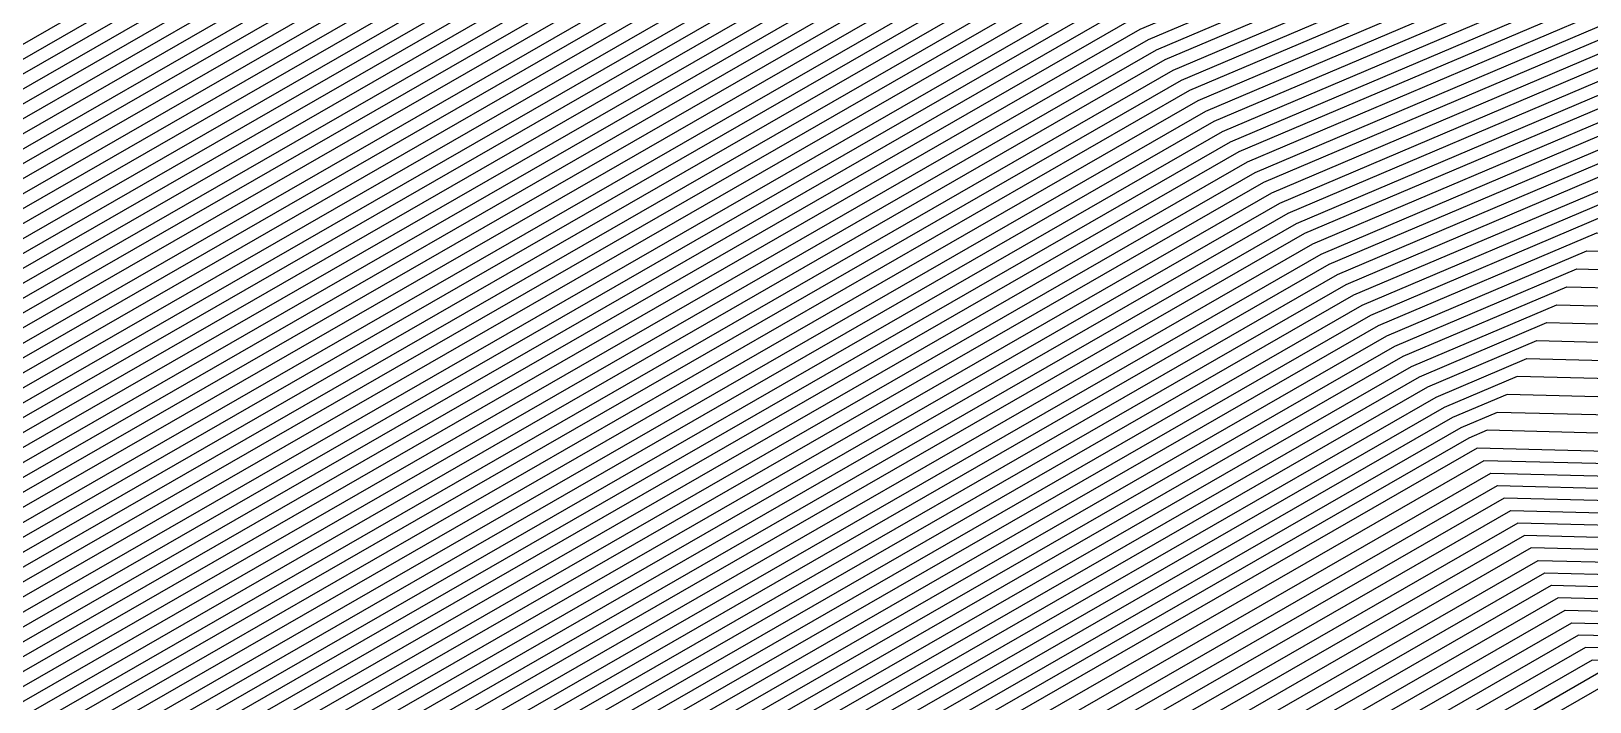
# Model space of a CAD drawing. Extents: x 7084 to 11035, y 13750 to 16729.
# Drawn here: x 9027.4 to 9099.3, y 14802.2 to 14833.1 of the extents above; entities that cross this region are included whole.
import ezdxf

# ---------------------------------------------------------------- set-up
doc = ezdxf.new("R2010")
doc.units = 0
doc.layers.add('Default', color=7, linetype='Continuous')

msp = doc.modelspace()

# ---------------------------------------------------------------- linework, layer by layer
at = {"layer": 'Default'}
for points in [[(8760.535, 14895.53), (8799.376, 14839.801), (8810.945, 14825.188), (8892.006, 14771.148), (8969.689, 14776.214), (8994.653, 14793.263), (9074.025, 14838.859), (9118.472, 14857.734), (9184.334, 14856.046), (9200.165, 14842.041), (9264.338, 14815.021), (9304.868, 14813.332), (9318.264, 14828.554), (9402.702, 14850.508), (9466.875, 14902.86), (9500.65, 14945.079), (9537.803, 15021.073), (9523.799, 15083.179), (9576.151, 15198.015), (9552.508, 15319.606)], [(9550.406, 15318.916), (9573.887, 15198.152), (9521.892, 15084.098), (9536.16, 15020.821), (9499.26, 14945.343), (9465.715, 14903.411), (9401.978, 14851.416), (9318.114, 14829.611), (9304.466, 14814.102), (9264.212, 14815.779), (9200.475, 14842.616), (9184.346, 14856.884), (9118.932, 14858.561), (9073.646, 14839.33), (8994.814, 14794.044), (8969.379, 14776.674), (8892.224, 14771.642), (8811.715, 14825.315), (8799.928, 14840.203), (8761.351, 14895.553)], [(8969.069, 14777.133), (8994.974, 14794.825), (9073.266, 14839.801), (9119.392, 14859.389), (9184.357, 14857.723), (9200.785, 14843.19), (9264.085, 14816.538), (9304.064, 14814.872), (9317.965, 14830.668), (9401.254, 14852.323), (9464.554, 14903.963), (9497.87, 14945.607), (9534.517, 15020.568), (9519.985, 15085.017), (9571.624, 15198.29), (9548.303, 15318.227)], [(9546.201, 15317.538), (9569.361, 15198.428), (9518.078, 15085.936), (9532.875, 15020.315), (9496.48, 14945.872), (9463.394, 14904.514), (9400.531, 14853.231), (9317.816, 14831.725), (9303.662, 14815.642), (9263.959, 14817.296), (9201.096, 14843.765), (9184.369, 14858.561), (9119.851, 14860.216), (9072.887, 14840.272), (8995.135, 14795.606), (8968.758, 14777.593), (8892.661, 14772.63), (8813.254, 14825.567), (8801.031, 14841.007), (8762.982, 14895.599), (8743.13, 14955.154), (8750.207, 14973.168)], [(8763.798, 14895.622), (8801.582, 14841.41), (8814.024, 14825.694), (8892.879, 14773.124), (8968.448, 14778.052), (8995.296, 14796.387), (9072.508, 14840.743), (9120.311, 14861.043), (9184.38, 14859.4), (9201.406, 14844.339), (9263.833, 14818.054), (9303.26, 14816.411), (9317.666, 14832.782), (9399.807, 14854.138), (9462.234, 14905.066), (9495.09, 14946.136), (9531.232, 15020.062), (9516.171, 15086.855), (9567.098, 15198.566), (9544.099, 15316.848)], [(8767.06, 14895.714), (8803.788, 14843.018), (8817.103, 14826.199), (8893.752, 14775.1), (8967.207, 14779.89), (8995.939, 14799.512), (9070.992, 14842.627), (9122.149, 14864.351), (9184.426, 14862.755), (9202.646, 14846.637), (9263.327, 14821.087), (9301.652, 14819.49), (9317.069, 14837.01), (9396.912, 14857.769), (9457.592, 14907.271), (9489.53, 14947.193), (9524.66, 15019.051), (9508.543, 15090.531), (9558.045, 15199.117), (9535.689, 15314.091)], [(8767.876, 14895.737), (8804.339, 14843.42), (8817.872, 14826.326), (8893.97, 14775.594), (8966.897, 14780.35), (8996.1, 14800.293), (9070.613, 14843.098), (9122.608, 14865.179), (9184.438, 14863.593), (9202.957, 14847.211), (9263.201, 14821.845), (9301.25, 14820.26), (9316.92, 14838.066), (9396.188, 14858.676), (9456.432, 14907.823), (9488.14, 14947.457), (9523.018, 15018.799), (9506.636, 15091.45), (9555.782, 15199.255), (9533.587, 15313.402)], [(9529.382, 15312.023), (9551.256, 15199.531), (9502.821, 15093.288), (9519.732, 15018.293), (9485.359, 14947.985), (9454.112, 14908.926), (9394.741, 14860.491), (9316.621, 14840.18), (9300.445, 14821.799), (9262.948, 14823.362), (9203.577, 14848.36), (9184.461, 14865.271), (9123.527, 14866.833), (9069.854, 14844.04), (8996.422, 14801.856), (8966.277, 14781.269), (8894.407, 14776.582), (8819.412, 14826.578), (8805.442, 14844.224), (8769.507, 14895.783)], [(8770.323, 14895.806), (8805.994, 14844.626), (8820.182, 14826.705), (8894.625, 14777.076), (8965.967, 14781.728), (8996.583, 14802.637), (9069.475, 14844.511), (9123.987, 14867.66), (9184.472, 14866.109), (9203.887, 14848.934), (9262.822, 14824.12), (9300.043, 14822.569), (9316.471, 14841.237), (9394.017, 14861.399), (9452.951, 14909.477), (9483.969, 14948.25), (9518.089, 15018.04), (9500.914, 15094.207), (9548.992, 15199.669), (9527.28, 15311.334)], [(8771.138, 14895.829), (8806.545, 14845.028), (8820.951, 14826.831), (8894.843, 14777.57), (8965.657, 14782.188), (8996.744, 14803.418), (9069.096, 14844.982), (9124.446, 14868.487), (9184.484, 14866.948), (9204.197, 14849.509), (9262.695, 14824.878), (9299.641, 14823.339), (9316.322, 14842.294), (9393.293, 14862.307), (9451.791, 14910.028), (9482.579, 14948.514), (9516.446, 15017.788), (9499.007, 15095.126), (9546.729, 15199.807), (9525.177, 15310.645)], [(8771.954, 14895.852), (8807.097, 14845.43), (8821.721, 14826.957), (8895.062, 14778.064), (8965.346, 14782.647), (8996.904, 14804.199), (9068.717, 14845.453), (9124.906, 14869.314), (9184.495, 14867.786), (9204.508, 14850.083), (9262.569, 14825.636), (9299.239, 14824.108), (9316.173, 14843.351), (9392.569, 14863.214), (9450.631, 14910.58), (9481.189, 14948.778), (9514.804, 15017.535), (9497.1, 15096.045), (9544.466, 15199.945), (9523.075, 15309.955)], [(8776.032, 14895.967), (8809.854, 14847.441), (8825.57, 14827.589), (8896.153, 14780.534), (8963.795, 14784.945), (8997.709, 14808.105), (9066.822, 14847.808), (9127.203, 14873.45), (9184.553, 14871.98), (9206.058, 14852.955), (9261.937, 14829.427), (9297.229, 14827.957), (9315.426, 14848.636), (9388.95, 14867.752), (9444.829, 14913.337), (9474.239, 14950.099), (9506.59, 15016.271), (9487.565, 15100.641), (9533.15, 15200.634), (9512.563, 15306.509)], [(8776.848, 14895.99), (8810.405, 14847.843), (8826.339, 14827.716), (8896.371, 14781.028), (8963.485, 14785.405), (8997.869, 14808.886), (9066.442, 14848.279), (9127.663, 14874.277), (9184.564, 14872.818), (9206.369, 14853.53), (9261.811, 14830.186), (9296.827, 14828.727), (9315.277, 14849.692), (9388.227, 14868.659), (9443.669, 14913.889), (9472.849, 14950.364), (9504.947, 15016.019), (9485.658, 15101.56), (9530.887, 15200.772), (9510.461, 15305.82)], [(8777.664, 14896.013), (8810.957, 14848.245), (8827.109, 14827.842), (8896.589, 14781.522), (8963.175, 14785.864), (8998.03, 14809.668), (9066.063, 14848.75), (9128.123, 14875.104), (9184.576, 14873.657), (9206.679, 14854.104), (9261.684, 14830.944), (9296.425, 14829.496), (9315.127, 14850.749), (9387.503, 14869.567), (9442.508, 14914.44), (9471.459, 14950.628), (9503.304, 15015.766), (9483.751, 15102.479), (9528.624, 15200.91), (9508.359, 15305.13)], [(8778.479, 14896.036), (8811.508, 14848.647), (8827.879, 14827.968), (8896.808, 14782.016), (8962.865, 14786.324), (8998.191, 14810.449), (9065.684, 14849.222), (9128.582, 14875.932), (9184.587, 14874.496), (9206.989, 14854.678), (9261.558, 14831.702), (9296.022, 14830.266), (9314.978, 14851.806), (9386.779, 14870.475), (9441.348, 14914.991), (9470.069, 14950.892), (9501.661, 15015.513), (9481.844, 15103.398), (9526.361, 15201.047), (9506.256, 15304.441)], [(9502.052, 15303.063), (9521.834, 15201.323), (9478.03, 15105.236), (9498.376, 15015.008), (9467.288, 14951.42), (9439.028, 14916.094), (9385.332, 14872.29), (9314.679, 14853.92), (9295.218, 14831.805), (9261.305, 14833.218), (9207.609, 14855.827), (9184.61, 14876.173), (9129.501, 14877.586), (9064.926, 14850.164), (8998.513, 14812.011), (8962.245, 14787.243), (8897.244, 14783.004), (8829.418, 14828.221)], [(9499.949, 15302.373), (9519.571, 15201.461), (9476.123, 15106.155), (9496.733, 15014.755), (9465.898, 14951.685), (9437.867, 14916.646), (9384.608, 14873.197), (9314.53, 14854.977), (9294.816, 14832.575), (9261.179, 14833.977), (9207.92, 14856.402), (9184.621, 14877.011), (9129.961, 14878.413), (9064.547, 14850.635), (8998.674, 14812.792), (8961.934, 14787.702), (8897.463, 14783.498), (8830.188, 14828.347), (8813.162, 14849.853), (8780.926, 14896.105)], [(8781.742, 14896.128), (8813.714, 14850.255), (8830.957, 14828.474), (8897.681, 14783.992), (8961.624, 14788.162), (8998.834, 14813.574), (9064.168, 14851.106), (9130.42, 14879.24), (9184.633, 14877.85), (9208.23, 14856.976), (9261.052, 14834.735), (9294.414, 14833.345), (9314.381, 14856.034), (9383.884, 14874.105), (9436.707, 14917.197), (9464.508, 14951.949), (9495.09, 15014.502), (9474.216, 15107.074), (9517.308, 15201.599), (9497.847, 15301.684)], [(8961.004, 14789.081), (8999.156, 14815.136), (9063.41, 14852.048), (9131.339, 14880.894), (9184.656, 14879.527), (9208.85, 14858.125), (9260.8, 14836.251), (9293.61, 14834.884), (9314.082, 14858.148), (9382.437, 14875.92), (9434.386, 14918.3), (9461.728, 14952.477), (9491.804, 15013.997), (9470.402, 15108.912), (9512.782, 15201.875), (9493.642, 15300.305)], [(8764.119, 15249.585), (8750.58, 15177.374), (8741.553, 15150.294), (8712.217, 15089.366), (8712.053, 15087.314), (8687.23, 15030.899), (8687.518, 15028.191), (8687.518, 14976.289), (8687.723, 14975.263), (8714.802, 14894.025), (8715.787, 14890.784), (8767.689, 14816.316), (8770.233, 14816.316), (8878.55, 14744.104), (8881.668, 14744.022), (8985.472, 14750.792), (8989.616, 14750.095), (9095.677, 14811.023), (9183.684, 14808.767), (9269.436, 14772.661), (9323.594, 14770.404)], [(8770.438, 15248.781), (8756.996, 15177.095), (8748.036, 15150.212), (8747.289, 15147.512), (8718.166, 15087.027), (8693.524, 15031.022), (8693.524, 14979.498), (8695.133, 14976.683), (8694.501, 14975.075), (8721.383, 14894.427), (8772.908, 14820.501), (8773.999, 14819.122), (8881.528, 14747.436), (8984.578, 14754.157), (8986.933, 14755.765), (9092.222, 14816.25), (9096.415, 14818.031), (9183.783, 14815.791), (9185.276, 14814.47), (9270.404, 14778.627), (9324.169, 14776.386), (9325.432, 14777.822)], [(8758.145, 15248.206), (8745, 15178.096), (8736.236, 15151.804), (8707.753, 15092.648), (8707.326, 15087.314), (8683.226, 15032.54), (8683.973, 15025.5), (8683.973, 14975.107), (8684.506, 14972.441), (8710.798, 14893.566), (8713.358, 14885.138), (8763.75, 14812.837), (8770.364, 14812.837), (8875.53, 14742.726), (8883.637, 14742.513), (8984.422, 14749.086), (8995.196, 14747.272), (9098.171, 14806.428), (9183.619, 14804.237), (9266.875, 14769.182), (9319.458, 14766.991)], [(8810.486, 15244.576), (8804.558, 15226.792), (8795.666, 15179.369), (8789.738, 15161.585), (8779.134, 15123.249), (8759.869, 15083.236), (8743.567, 15046.187), (8743.567, 15012.101), (8766.405, 14972.134), (8757.433, 14949.295), (8775.217, 14895.944), (8809.302, 14847.039), (8824.8, 14827.463), (8895.935, 14780.04), (8964.106, 14784.486), (8997.548, 14807.324), (9067.201, 14847.337), (9126.744, 14872.623), (9184.541, 14871.141), (9205.748, 14852.381)], [(8777.675, 15244.117), (8765.199, 15177.577), (8756.882, 15152.625), (8754.044, 15142.366), (8727.012, 15086.223), (8704.139, 15034.239), (8704.139, 14986.413), (8710.251, 14975.718), (8707.85, 14969.606), (8732.802, 14894.749), (8780.628, 14826.13), (8784.775, 14820.892), (8884.584, 14754.352), (8980.235, 14760.59), (8989.184, 14766.702), (9086.914, 14822.845), (9102.849, 14829.611), (9183.944, 14827.532), (9189.619, 14822.511), (9268.635, 14789.242)], [(9183.967, 14829.209), (9103.768, 14831.265), (9086.156, 14823.787), (8989.506, 14768.264), (8979.615, 14761.509), (8885.021, 14755.34), (8786.314, 14821.144), (8781.731, 14826.934), (8734.434, 14894.795), (8709.757, 14968.825), (8712.411, 14975.58), (8705.656, 14987.401), (8705.656, 15034.698), (8728.276, 15086.108), (8755.009, 15141.63), (8758.145, 15152.969), (8766.371, 15177.646), (8778.709, 15243.45)], [(8779.226, 15243.117), (8766.957, 15177.68), (8758.777, 15153.142), (8755.491, 15141.263), (8728.908, 15086.051), (8706.414, 15034.928), (8706.414, 14987.895), (8713.491, 14975.511), (8710.711, 14968.434), (8735.249, 14894.818), (8782.282, 14827.337), (8787.084, 14821.271), (8885.239, 14755.834), (8979.305, 14761.969), (8989.667, 14769.045), (9085.777, 14824.258), (9104.227, 14832.093), (9183.978, 14830.048), (9190.549, 14824.235), (9268.256, 14791.516)], [(9107.444, 14837.883), (9083.123, 14827.555), (8990.793, 14774.514), (8977.133, 14765.185), (8886.767, 14759.292), (8792.472, 14822.155), (8786.142, 14830.151), (8740.959, 14894.979), (8717.385, 14965.7), (8721.05, 14975.029), (8711.722, 14991.353), (8711.722, 15036.536), (8733.331, 15085.649), (8758.869, 15138.689), (8763.2, 15154.348), (8771.058, 15177.922), (8782.845, 15240.785)], [(8814.725, 15240.337), (8809.21, 15223.794), (8800.939, 15179.679), (8795.424, 15163.136), (8783.477, 15119.941), (8765.555, 15082.719), (8750.391, 15048.254), (8750.391, 15016.547), (8776.124, 14971.513), (8766.015, 14945.78), (8782.558, 14896.151), (8814.265, 14850.658), (8831.727, 14828.6), (8897.899, 14784.486), (8961.314, 14788.621), (8998.995, 14814.355), (9063.789, 14851.577), (9130.88, 14880.067), (9184.644, 14878.689), (9208.54, 14857.55), (9260.926, 14835.493)], [(9184.116, 14840.111), (9109.741, 14842.018), (9081.228, 14829.91), (8991.597, 14778.42), (8975.582, 14767.483), (8887.858, 14761.762), (8796.321, 14822.787), (8788.899, 14832.162), (8745.037, 14895.094), (8722.153, 14963.747), (8726.449, 14974.684), (8715.513, 14993.823), (8715.513, 15037.685), (8736.49, 15085.361), (8761.282, 15136.851), (8766.359, 15155.209), (8773.988, 15178.094), (8785.43, 15239.119)], [(8816.138, 15238.924), (8810.761, 15222.795), (8802.697, 15179.783), (8797.32, 15163.653), (8784.924, 15118.838), (8767.451, 15082.547), (8752.665, 15048.944), (8752.665, 15018.029), (8779.364, 14971.306), (8768.875, 14944.608), (8785.005, 14896.22), (8815.919, 14851.864), (8834.036, 14828.979), (8898.554, 14785.967), (8960.383, 14790), (8999.478, 14816.698), (9062.651, 14852.99), (9132.258, 14882.549), (9184.679, 14881.205)], [(8789.565, 15236.454), (8778.675, 15178.37), (8771.414, 15156.588), (8765.142, 15133.91), (8741.545, 15084.902), (8721.578, 15039.523), (8721.578, 14997.775), (8735.088, 14974.133), (8729.781, 14960.622), (8751.563, 14895.278), (8793.311, 14835.378), (8802.478, 14823.798), (8889.605, 14765.714), (8973.101, 14771.159), (8992.884, 14784.669), (9078.195, 14833.678), (9113.418, 14848.636), (9184.208, 14846.82), (9196.753, 14835.723), (9265.728, 14806.681)], [(8790.599, 15235.788), (8779.847, 15178.439), (8772.678, 15156.933), (8766.107, 15133.175), (8742.809, 15084.787), (8723.095, 15039.983), (8723.095, 14998.763), (8737.248, 14973.995), (8731.688, 14959.841), (8753.194, 14895.324), (8794.414, 14836.182), (8804.018, 14824.051), (8890.041, 14766.702), (8972.481, 14772.078), (8993.205, 14786.232), (9077.437, 14834.62), (9114.337, 14850.29), (9184.231, 14848.498), (9197.373, 14836.872)], [(8791.116, 15235.455), (8780.432, 15178.473), (8773.31, 15157.105), (8766.589, 15132.808), (8743.44, 15084.729), (8723.853, 15040.213), (8723.853, 14999.257), (8738.328, 14973.926), (8732.641, 14959.451), (8754.01, 14895.347), (8794.965, 14836.584), (8804.787, 14824.177), (8890.259, 14767.196), (8972.17, 14772.538), (8993.366, 14787.013), (9077.058, 14835.091), (9114.796, 14851.117), (9184.242, 14849.336), (9197.684, 14837.446), (9265.349, 14808.955), (9308.085, 14807.175), (9319.458, 14820.099), (9408.492, 14843.248)], [(9116.175, 14853.599), (9075.92, 14836.504), (8993.849, 14789.357), (8971.24, 14773.916), (8890.914, 14768.678), (8807.097, 14824.556), (8796.619, 14837.791), (8756.457, 14895.415), (8735.502, 14958.279), (8741.568, 14973.719), (8726.128, 15000.739), (8726.128, 15040.902), (8745.336, 15084.557), (8768.037, 15131.705), (8775.205, 15157.622), (8782.19, 15178.576), (8792.667, 15234.455)], [(8794.218, 15233.456), (8783.948, 15178.68), (8777.101, 15158.139), (8769.484, 15130.602), (8747.232, 15084.385), (8728.402, 15041.591), (8728.402, 15002.221), (8744.807, 14973.512), (8738.363, 14957.107), (8758.904, 14895.484), (8798.274, 14838.997), (8809.406, 14824.935), (8891.569, 14770.16), (8970.309, 14775.295), (8994.331, 14791.7), (9074.783, 14837.917), (9117.553, 14856.08), (9184.311, 14854.368), (9199.545, 14840.893), (9264.591, 14813.505), (9305.673, 14811.793), (9318.562, 14826.44), (9404.149, 14848.693)], [(8798.354, 15230.79), (8788.635, 15178.956), (8782.156, 15159.518), (8773.344, 15127.661), (8752.286, 15083.925), (8734.468, 15043.429), (8734.468, 15006.173), (8753.447, 14972.961), (8745.991, 14953.982), (8765.429, 14895.668), (8802.685, 14842.214), (8815.563, 14825.946), (8893.315, 14774.112), (8967.828, 14778.971), (8995.618, 14797.95), (9071.75, 14841.685), (9121.23, 14862.697), (9184.403, 14861.077), (9202.026, 14845.488)], [(8798.871, 15230.457), (8789.221, 15178.99), (8782.787, 15159.69), (8773.827, 15127.293), (8752.918, 15083.868), (8735.226, 15043.659), (8735.226, 15006.667), (8754.526, 14972.892), (8746.944, 14953.592), (8766.244, 14895.691), (8803.236, 14842.616), (8816.333, 14826.073), (8893.534, 14774.606), (8967.518, 14779.431), (8995.779, 14798.731), (9071.371, 14842.156), (9121.689, 14863.524), (9184.415, 14861.916), (9202.336, 14846.062), (9263.453, 14820.329), (9302.054, 14818.72), (9317.218, 14835.953)], [(8800.422, 15229.458), (8790.979, 15179.093), (8784.683, 15160.207), (8775.274, 15126.19), (8754.814, 15083.696), (8737.501, 15044.348), (8737.501, 15008.149), (8757.766, 14972.685), (8749.805, 14952.42), (8768.691, 14895.76), (8804.891, 14843.822), (8818.642, 14826.452), (8894.188, 14776.088), (8966.587, 14780.809), (8996.261, 14801.075), (9070.234, 14843.569), (9123.068, 14866.006), (9184.449, 14864.432), (9203.267, 14847.785), (9263.074, 14822.603)], [(8803.007, 15227.792), (8793.908, 15179.266), (8787.842, 15161.068), (8777.687, 15124.352), (8757.973, 15083.408), (8741.292, 15045.497), (8741.292, 15010.619), (8763.166, 14972.34), (8754.572, 14950.467), (8772.77, 14895.875), (8807.648, 14845.832), (8822.491, 14827.084), (8895.28, 14778.558), (8965.036, 14783.107), (8997.065, 14804.98), (9068.338, 14845.924), (9125.365, 14870.142), (9184.507, 14868.625), (9204.818, 14850.658), (9262.443, 14826.394)], [(8803.524, 15227.459), (8794.494, 15179.3), (8788.474, 15161.241), (8778.169, 15123.985), (8758.605, 15083.351), (8742.05, 15045.727), (8742.05, 15011.113), (8764.246, 14972.271), (8755.526, 14950.076), (8773.585, 14895.898), (8808.199, 14846.235), (8823.26, 14827.21), (8895.498, 14779.052), (8964.726, 14783.566), (8997.226, 14805.762), (9067.959, 14846.395), (9125.825, 14870.969), (9184.518, 14869.464), (9205.128, 14851.232), (9262.316, 14827.153), (9298.435, 14825.648), (9315.874, 14845.465), (9391.122, 14865.029)], [(8804.041, 15227.126), (8795.08, 15179.335), (8789.106, 15161.413), (8778.652, 15123.617), (8759.237, 15083.293), (8742.809, 15045.957), (8742.809, 15011.607), (8765.325, 14972.203), (8756.48, 14949.686), (8774.401, 14895.921), (8808.751, 14846.637), (8824.03, 14827.337), (8895.716, 14779.546), (8964.416, 14784.026), (8997.387, 14806.543), (9067.58, 14846.866), (9126.284, 14871.796), (9184.53, 14870.302), (9205.438, 14851.806), (9262.19, 14827.911), (9298.033, 14826.417)], [(8764.613, 14895.645), (8802.134, 14841.812), (8814.794, 14825.82), (8893.097, 14773.618), (8968.138, 14778.512), (8995.457, 14797.169), (9072.129, 14841.214), (9120.77, 14861.87), (9184.392, 14860.239), (9201.716, 14844.913), (9263.706, 14818.812), (9302.858, 14817.181), (9317.517, 14833.839), (9399.083, 14855.046), (9461.073, 14905.617), (9493.7, 14946.4), (9529.589, 15019.81), (9514.264, 15087.774), (9564.835, 15198.704)], [(8994.492, 14792.481), (9074.404, 14838.388), (9118.013, 14856.907), (9184.323, 14855.207), (9199.855, 14841.467), (9264.464, 14814.263), (9305.27, 14812.563), (9318.413, 14827.497), (9403.426, 14849.601), (9468.035, 14902.308), (9502.04, 14944.815), (9539.446, 15021.326), (9525.706, 15082.259), (9578.414, 15197.877)], [(8754.825, 14895.37), (8795.516, 14836.987), (8805.557, 14824.304), (8890.478, 14767.69), (8971.86, 14772.997), (8993.527, 14787.794), (9076.678, 14835.562), (9115.256, 14851.944), (9184.254, 14850.175), (9197.994, 14838.021), (9265.223, 14809.714), (9307.683, 14807.944), (9319.309, 14821.156), (9407.768, 14844.155), (9474.997, 14899), (9510.381, 14943.229), (9549.303, 15022.843), (9537.148, 15076.745), (9591.993, 15197.049)], [(8755.641, 14895.392), (8796.068, 14837.389), (8806.327, 14824.43), (8890.696, 14768.184), (8971.55, 14773.457), (8993.688, 14788.575), (9076.299, 14836.033), (9115.715, 14852.771), (9184.265, 14851.014), (9198.304, 14838.595), (9265.096, 14810.472), (9307.281, 14808.714), (9319.16, 14822.213), (9407.044, 14845.063), (9473.837, 14899.551), (9508.991, 14943.494), (9547.66, 15022.59), (9535.241, 15077.664), (9589.73, 15197.187)], [(8757.272, 14895.438), (8797.171, 14838.193), (8807.866, 14824.683), (8891.133, 14769.172), (8970.93, 14774.376), (8994.009, 14790.138), (9075.541, 14836.975), (9116.634, 14854.426), (9184.288, 14852.691), (9198.924, 14839.744), (9264.844, 14811.988), (9306.477, 14810.254), (9318.861, 14824.327), (9405.597, 14846.878), (9471.516, 14900.654), (9506.21, 14944.022), (9544.374, 15022.084), (9531.427, 15079.502), (9585.203, 15197.463)], [(8758.088, 14895.461), (8797.722, 14838.595), (8808.636, 14824.809), (8891.351, 14769.666), (8970.619, 14774.835), (8994.17, 14790.919), (9075.162, 14837.446), (9117.094, 14855.253), (9184.3, 14853.53), (9199.234, 14840.318), (9264.717, 14812.746), (9306.075, 14811.023), (9318.712, 14825.383), (9404.873, 14847.785), (9470.356, 14901.206), (9504.82, 14944.286), (9542.731, 15021.832), (9529.52, 15080.421), (9582.94, 15197.601)], [(8750.747, 14895.255), (8792.759, 14834.976), (8801.709, 14823.672), (8889.386, 14765.22), (8973.411, 14770.7), (8992.723, 14783.888), (9078.574, 14833.207), (9112.958, 14847.808), (9184.196, 14845.982), (9196.443, 14835.148), (9265.855, 14805.922), (9309.693, 14804.096), (9320.056, 14815.871), (9411.387, 14839.617), (9480.799, 14896.243), (9517.331, 14941.908), (9557.517, 15024.106), (9546.683, 15072.15), (9603.309, 15196.36)], [(8972.791, 14771.619), (8993.044, 14785.451), (9077.816, 14834.149), (9113.877, 14849.463), (9184.219, 14847.659), (9197.063, 14836.297), (9265.602, 14807.439), (9308.889, 14805.635), (9319.757, 14817.985), (9409.939, 14841.432), (9478.478, 14897.346), (9514.551, 14942.437), (9554.231, 15023.601), (9542.869, 15073.988), (9598.782, 15196.636)], [(9614.625, 15195.671), (9556.219, 15067.555), (9565.731, 15025.37), (9524.281, 14940.587), (9486.6, 14893.485), (9415.006, 14835.08), (9320.803, 14810.587), (9311.704, 14800.247), (9266.486, 14802.131), (9194.892, 14832.276), (9184.139, 14841.789), (9110.66, 14843.673), (9080.47, 14830.852), (8991.919, 14779.982), (8974.962, 14768.402), (8888.295, 14762.75), (8797.86, 14823.04), (8790.002, 14832.966), (8746.669, 14895.14), (8724.06, 14962.966), (8728.609, 14974.546)], [(9610.098, 15195.947), (9552.404, 15069.393), (9562.445, 15024.864), (9521.501, 14941.116), (9484.28, 14894.588), (9413.558, 14836.895), (9320.504, 14812.701), (9310.9, 14801.787), (9266.234, 14803.648), (9195.512, 14833.425), (9184.162, 14843.466), (9111.58, 14845.327), (9079.711, 14831.794), (8992.24, 14781.545), (8974.342, 14769.321), (8888.732, 14763.738), (8799.399, 14823.293), (8791.105, 14833.77)], [(8791.656, 14834.172), (8800.169, 14823.419), (8888.95, 14764.232), (8974.031, 14769.781), (8992.401, 14782.326), (9079.332, 14832.265), (9112.039, 14846.154), (9184.173, 14844.305), (9195.822, 14834), (9266.107, 14804.406), (9310.498, 14802.556), (9320.354, 14813.757), (9412.834, 14837.802), (9483.119, 14895.14), (9520.111, 14941.38), (9560.802, 15024.612), (9550.497, 15070.312), (9607.835, 15196.084)], [(8974.652, 14768.862), (8992.079, 14780.763), (9080.09, 14831.323), (9111.12, 14844.5), (9184.15, 14842.627), (9195.202, 14832.851), (9266.36, 14802.89), (9311.302, 14801.017), (9320.653, 14811.644), (9414.282, 14835.987), (9485.44, 14894.037), (9522.891, 14940.851), (9564.088, 15025.117), (9554.312, 15068.474), (9612.361, 15195.809)], [(8992.562, 14783.107), (9078.953, 14832.736), (9112.499, 14846.981), (9184.185, 14845.143), (9196.133, 14834.574), (9265.981, 14805.164), (9310.096, 14803.326), (9320.205, 14814.814), (9412.111, 14838.71), (9481.959, 14895.691), (9518.721, 14941.644), (9559.16, 15024.359), (9548.59, 15071.231), (9605.572, 15196.222)], [(8786.693, 14830.553), (8793.242, 14822.282), (8886.985, 14759.786), (8976.823, 14765.645), (8990.954, 14775.295), (9082.744, 14828.026), (9107.903, 14838.71), (9184.07, 14836.757), (9193.031, 14828.83), (9267.245, 14797.582), (9314.116, 14795.629), (9321.699, 14804.245), (9419.348, 14829.634), (9493.562, 14890.177), (9532.622, 14939.002), (9575.588, 15026.886), (9567.661, 15062.04), (9628.204, 15194.844)], [(8787.796, 14831.357), (8794.781, 14822.534), (8887.422, 14760.774), (8976.203, 14766.564), (8991.275, 14776.857), (9081.986, 14828.968), (9108.822, 14840.364), (9184.093, 14838.434), (9193.651, 14829.979), (9266.992, 14799.098), (9313.312, 14797.168), (9321.4, 14806.359), (9417.901, 14831.449), (9491.241, 14891.28), (9529.842, 14939.53), (9572.302, 15026.381), (9563.847, 15063.878), (9623.677, 15195.119)], [(8788.348, 14831.759), (8795.551, 14822.661), (8887.64, 14761.268), (8975.893, 14767.024), (8991.436, 14777.639), (9081.607, 14829.439), (9109.282, 14841.191), (9184.105, 14839.273), (9193.961, 14830.553), (9266.865, 14799.857), (9312.91, 14797.938), (9321.251, 14807.416), (9417.177, 14832.357), (9490.081, 14891.831), (9528.452, 14939.794), (9570.659, 15026.128), (9561.94, 15064.797), (9621.414, 15195.257)], [(9632.73, 15194.568), (9571.475, 15060.202), (9578.873, 15027.392), (9535.402, 14938.473), (9495.883, 14889.074), (9420.796, 14827.819), (9321.997, 14802.131), (9314.921, 14794.09), (9267.497, 14796.066), (9192.41, 14827.681), (9184.047, 14835.08), (9106.984, 14837.056), (9083.502, 14827.084), (8990.632, 14773.733), (8977.443, 14764.726), (8886.549, 14758.798), (8791.702, 14822.029)], [(8760.041, 15153.486), (8756.457, 15140.528), (8730.172, 15085.936), (8707.93, 15035.388), (8707.93, 14988.883), (8715.65, 14975.373), (8712.618, 14967.653), (8736.881, 14894.864), (8783.385, 14828.141), (8788.624, 14821.523), (8885.676, 14756.822), (8978.684, 14762.888), (8989.989, 14770.608), (9085.019, 14825.2), (9105.146, 14833.747), (9184.001, 14831.725), (9191.17, 14825.384), (9268.003, 14793.033), (9316.529, 14791.011), (9322.595, 14797.904), (9423.691, 14824.189), (9500.524, 14886.868), (9540.962, 14937.416), (9585.445, 15028.403)], [(8760.673, 15153.659), (8756.939, 15140.16), (8730.803, 15085.878), (8708.689, 15035.617), (8708.689, 14989.377), (8716.73, 14975.304), (8713.571, 14967.263), (8737.696, 14894.887), (8783.936, 14828.543), (8789.393, 14821.65), (8885.894, 14757.316), (8978.374, 14763.347), (8990.149, 14771.389), (9084.64, 14825.671), (9105.606, 14834.574), (9184.013, 14832.564), (9191.48, 14825.958), (9267.876, 14793.791), (9316.127, 14791.781), (9322.445, 14798.961), (9422.967, 14825.096), (9499.364, 14887.42), (9539.572, 14937.681), (9583.802, 15028.15)], [(8742.882, 15149.917), (8713.333, 15088.545), (8713.235, 15087.314), (8688.231, 15030.489), (8688.404, 15028.864), (8688.404, 14976.584), (8688.527, 14975.969), (8715.803, 14894.14), (8716.394, 14892.195), (8768.673, 14817.186), (8770.2, 14817.186), (8879.305, 14744.449), (8881.176, 14744.4), (8985.735, 14751.219), (8988.221, 14750.801), (9095.053, 14812.172), (9183.701, 14809.899), (9270.076, 14773.531), (9324.628, 14771.258), (9327.755, 14771.208), (9441.406, 14800.758), (9527.78, 14871.221), (9530.119, 14872.009), (9575.579, 14928.835)], [(9603.515, 15031.183), (9556.253, 14934.51), (9513.287, 14880.803), (9431.652, 14814.205), (9324.237, 14786.278), (9320.952, 14782.544), (9269.393, 14784.692), (9187.758, 14819.065), (9183.875, 14822.5), (9100.091, 14824.648), (9089.189, 14820.019), (8988.219, 14762.015), (8982.096, 14757.833), (8883.275, 14751.388), (8780.157, 14820.133), (8777.319, 14823.718), (8727.908, 14894.611), (8702.129, 14971.95), (8703.772, 14976.132), (8699.59, 14983.45), (8699.59, 15032.86), (8723.221, 15086.568)], [(8729.54, 15085.993), (8707.172, 15035.158), (8707.172, 14988.389), (8714.571, 14975.442), (8711.664, 14968.044), (8736.065, 14894.841), (8782.833, 14827.739), (8787.854, 14821.397), (8885.457, 14756.328), (8978.994, 14762.428), (8989.828, 14769.827), (9085.398, 14824.729), (9104.687, 14832.92), (9183.99, 14830.886), (9190.86, 14824.809), (9268.129, 14792.274), (9316.931, 14790.241), (9322.744, 14796.847), (9424.415, 14823.281), (9501.684, 14886.317), (9542.352, 14937.152), (9587.087, 15028.656)], [(9582.159, 15027.897), (9538.182, 14937.945), (9498.203, 14887.971), (9422.243, 14826.004), (9322.296, 14800.018), (9315.725, 14792.55), (9267.75, 14794.549), (9191.79, 14826.532), (9184.024, 14833.402), (9106.065, 14835.401), (9084.261, 14826.142), (8990.31, 14772.17), (8978.064, 14763.807), (8886.112, 14757.81), (8790.163, 14821.776), (8784.488, 14828.945), (8738.512, 14894.91), (8714.525, 14966.872), (8717.81, 14975.235), (8709.447, 14989.871), (8709.447, 15035.847), (8731.435, 15085.821)], [(9558.126, 15066.636), (9567.374, 15025.623), (9525.671, 14940.323), (9487.76, 14892.934), (9415.729, 14834.172), (9320.952, 14809.53), (9312.106, 14799.478), (9266.613, 14801.373), (9194.582, 14831.702), (9184.127, 14840.95), (9110.201, 14842.846), (9080.849, 14830.381), (8991.758, 14779.201), (8975.272, 14767.943), (8888.077, 14762.256), (8797.09, 14822.914), (8789.451, 14832.564)], [(9621.586, 15033.963), (9571.544, 14931.603), (9526.051, 14874.737), (9439.613, 14804.222), (9325.88, 14774.652), (9325.375, 14774.077), (9270.783, 14776.352), (9184.346, 14812.747), (9183.748, 14813.275), (9095.037, 14815.55), (9093.359, 14814.837), (8986.45, 14753.421), (8985.508, 14752.778), (8880.874, 14745.954), (8771.69, 14818.743), (8771.253, 14819.295), (8718.936, 14894.359), (8691.64, 14976.246), (8691.893, 14976.89), (8691.25, 14978.016)], [(9618.301, 15033.458), (9568.764, 14932.132), (9523.73, 14875.84), (9438.166, 14806.037), (9325.582, 14776.765), (9324.571, 14775.617), (9270.53, 14777.868), (9184.966, 14813.895), (9183.771, 14814.952), (9095.956, 14817.204), (9092.601, 14815.779), (8986.772, 14754.984), (8984.888, 14753.697), (8881.31, 14746.942), (8773.229, 14818.996)], [(8775.538, 14819.375), (8881.965, 14748.424), (8983.957, 14755.076), (8987.254, 14757.327), (9091.464, 14817.192), (9097.334, 14819.685), (9183.806, 14817.468), (9185.897, 14815.619), (9270.151, 14780.143), (9323.364, 14777.926), (9325.134, 14779.936), (9435.995, 14808.76), (9520.249, 14877.494), (9564.593, 14932.924), (9613.372, 15032.699)], [(8987.094, 14756.546), (9091.843, 14816.721), (9096.875, 14818.858), (9183.794, 14816.63), (9185.586, 14815.044), (9270.277, 14779.385), (9323.766, 14777.156), (9325.283, 14778.879), (9436.718, 14807.853), (9521.409, 14876.942), (9565.984, 14932.66), (9615.015, 15032.952)], [(8987.415, 14758.109), (9091.085, 14817.663), (9097.794, 14820.513), (9183.817, 14818.307), (9186.207, 14816.193), (9270.025, 14780.901), (9322.962, 14778.695), (9324.984, 14780.993), (9435.271, 14809.668), (9519.089, 14878.045), (9563.203, 14933.189), (9611.73, 15032.447)], [(8699.452, 14976.407), (8698.315, 14973.512), (8724.646, 14894.519), (8775.113, 14822.109), (8777.078, 14819.628), (8882.402, 14749.412), (8983.337, 14755.995), (8987.576, 14758.89), (9090.706, 14818.134), (9098.253, 14821.34), (9183.829, 14819.145), (9186.517, 14816.767), (9269.898, 14781.659), (9322.56, 14779.465), (9324.835, 14782.05), (9434.547, 14810.575), (9517.928, 14878.597), (9561.813, 14933.453), (9610.087, 15032.194)], [(8725.461, 14894.542), (8775.665, 14822.511), (8777.848, 14819.754), (8882.62, 14749.906), (8983.027, 14756.454), (8987.737, 14759.671), (9090.326, 14818.605), (9098.713, 14822.167), (9183.84, 14819.984), (9186.827, 14817.342), (9269.772, 14782.418), (9322.158, 14780.235), (9324.686, 14783.107), (9433.823, 14811.483), (9516.768, 14879.148), (9560.423, 14933.717), (9608.444, 15031.941)], [(8778.617, 14819.881), (8882.838, 14750.4), (8982.717, 14756.914), (8987.898, 14760.452), (9089.947, 14819.076), (9099.172, 14822.994), (9183.852, 14820.823), (9187.137, 14817.916), (9269.646, 14783.176), (9321.756, 14781.005), (9324.536, 14784.164), (9433.1, 14812.39), (9515.608, 14879.7), (9559.033, 14933.981), (9606.801, 15031.688)], [(8779.387, 14820.007), (8883.056, 14750.894), (8982.406, 14757.373), (8988.059, 14761.233), (9089.568, 14819.547), (9099.632, 14823.821), (9183.863, 14821.661), (9187.448, 14818.491), (9269.519, 14783.934), (9321.354, 14781.774), (9324.387, 14785.221), (9432.376, 14813.298), (9514.448, 14880.251), (9557.643, 14934.246), (9605.158, 15031.436)], [(8780.926, 14820.26), (8883.493, 14751.882), (8981.786, 14758.292), (8988.38, 14762.796), (9088.81, 14820.49), (9100.551, 14825.475), (9183.886, 14823.339), (9188.068, 14819.639), (9269.267, 14785.45), (9320.55, 14783.314), (9324.088, 14787.335), (9430.928, 14815.113), (9512.127, 14881.354), (9554.863, 14934.774), (9601.873, 15030.93)], [(9598.587, 15030.425), (9552.083, 14935.303), (9509.806, 14882.457), (9429.481, 14816.928), (9323.789, 14789.448), (9319.746, 14784.853), (9269.014, 14786.967), (9188.688, 14820.788), (9183.909, 14825.016), (9101.47, 14827.13), (9088.052, 14821.432), (8988.702, 14764.358), (8981.166, 14759.212), (8883.93, 14752.87), (8782.466, 14820.513)], [(8783.236, 14820.639), (8884.148, 14753.364), (8980.855, 14759.671), (8988.863, 14765.139), (9087.673, 14821.903), (9101.929, 14827.957), (9183.921, 14825.855), (9188.998, 14821.363), (9268.887, 14787.725), (9319.344, 14785.623), (9323.64, 14790.505), (9428.757, 14817.836), (9508.646, 14883.008), (9550.693, 14935.567), (9596.944, 15030.172)], [(8981.476, 14758.752), (8988.541, 14763.577), (9088.431, 14820.961), (9101.01, 14826.303), (9183.898, 14824.177), (9188.378, 14820.214), (9269.14, 14786.209), (9320.148, 14784.083), (9323.939, 14788.392), (9430.205, 14816.021), (9510.967, 14881.905), (9553.473, 14935.038), (9600.23, 15030.677)], [(8784.005, 14820.765), (8884.366, 14753.858), (8980.545, 14760.131), (8989.024, 14765.921), (9087.294, 14822.374), (9102.389, 14828.784), (9183.932, 14826.693), (9189.309, 14821.937), (9268.761, 14788.483), (9318.941, 14786.393), (9323.491, 14791.562), (9428.033, 14818.743), (9507.486, 14883.56), (9549.303, 14935.831), (9595.301, 15029.919)], [(8785.545, 14821.018), (8884.803, 14754.846), (8979.925, 14761.05), (8989.345, 14767.483), (9086.535, 14823.316), (9103.308, 14830.438), (9183.955, 14828.37), (9189.929, 14823.086), (9268.508, 14790), (9318.137, 14787.932), (9323.192, 14793.676), (9426.586, 14820.558), (9505.165, 14884.663), (9546.523, 14936.359), (9592.016, 15029.414)], [(8790.933, 14821.903), (8886.331, 14758.304), (8977.754, 14764.266), (8990.471, 14772.951), (9083.882, 14826.613), (9106.525, 14836.228), (9184.036, 14834.241), (9192.1, 14827.107), (9267.624, 14795.307), (9315.323, 14793.32), (9322.147, 14801.074), (9421.519, 14826.911), (9497.043, 14888.523), (9536.792, 14938.209), (9580.516, 15027.645)], [(8681.757, 14974.369), (8682.496, 14970.676), (8708.295, 14893.279), (8711.84, 14881.61), (8761.288, 14810.662), (8770.446, 14810.662), (8873.643, 14741.864), (8884.868, 14741.569), (8983.765, 14748.019), (8998.683, 14745.508), (9099.73, 14803.556), (9183.578, 14801.406), (9265.275, 14767.007), (9316.874, 14764.857), (9335.632, 14764.562), (9443.129, 14792.511), (9524.826, 14859.159), (9538.858, 14863.885), (9581.857, 14917.634)], [(8784.189, 14896.197), (8815.368, 14851.462), (8833.267, 14828.853), (8898.336, 14785.473), (8960.694, 14789.54), (8999.317, 14815.917), (9063.03, 14852.519), (9131.799, 14881.722), (9184.667, 14880.366), (9209.16, 14858.699), (9260.673, 14837.01), (9293.208, 14835.654), (9313.933, 14859.205), (9381.713, 14876.828), (9433.226, 14918.851), (9460.338, 14952.742)], [(8779.295, 14896.059), (8812.059, 14849.049), (8828.648, 14828.095), (8897.026, 14782.51), (8962.555, 14786.783), (8998.352, 14811.23), (9065.305, 14849.693), (9129.042, 14876.759), (9184.598, 14875.334), (9207.299, 14855.253), (9261.432, 14832.46), (9295.62, 14831.036), (9314.829, 14852.863), (9386.055, 14871.382), (9440.188, 14915.543), (9468.679, 14951.156)], [(8787.245, 14830.955), (8794.011, 14822.408), (8887.204, 14760.28), (8976.513, 14766.104), (8991.114, 14776.076), (9082.365, 14828.497), (9108.363, 14839.537), (9184.082, 14837.595), (9193.341, 14829.404), (9267.118, 14798.34), (9313.714, 14796.399), (9321.549, 14805.302), (9418.624, 14830.542), (9492.402, 14890.728), (9531.232, 14939.266)], [(9570.154, 14931.868), (9524.89, 14875.288), (9438.89, 14805.13), (9325.731, 14775.709), (9324.973, 14774.847), (9270.657, 14777.11), (9184.656, 14813.321), (9183.76, 14814.114), (9095.496, 14816.377), (9092.98, 14815.308), (8986.611, 14754.203), (8985.198, 14753.238), (8881.092, 14746.448), (8772.46, 14818.87)], [(9572.934, 14931.339), (9527.211, 14874.185), (9440.337, 14803.315), (9326.03, 14773.595), (9325.777, 14773.308), (9270.909, 14775.594), (9184.036, 14812.172), (9183.737, 14812.436), (9094.577, 14814.722), (9093.738, 14814.366), (8986.289, 14752.64), (8985.818, 14752.319), (8880.655, 14745.46), (8770.92, 14818.617)], [(9574.742, 14930.328), (9528.954, 14873.092), (9528.174, 14872.83), (9441.176, 14801.857), (9326.704, 14772.095), (9325.662, 14772.111), (9270.716, 14774.4), (9183.717, 14811.031), (9094.429, 14813.321), (8986.826, 14751.506), (8985.997, 14751.646), (8880.683, 14744.777), (8880.06, 14744.794), (8770.167, 14818.056)], [(8770.183, 14817.621), (8879.682, 14744.621), (8880.929, 14744.589), (8985.866, 14751.432), (8987.523, 14751.153), (9094.741, 14812.746), (9183.709, 14810.465), (9270.396, 14773.966), (9325.145, 14771.684), (9327.229, 14771.652), (9441.291, 14801.308), (9527.977, 14872.026), (9529.536, 14872.551), (9575.161, 14929.581)], [(9575.998, 14928.088), (9530.702, 14871.468), (9527.583, 14870.417), (9441.52, 14800.208), (9328.28, 14770.765), (9324.111, 14770.831), (9269.756, 14773.096), (9183.693, 14809.333), (9095.365, 14811.598), (8988.918, 14750.448), (8985.603, 14751.006), (8881.422, 14744.211), (8878.927, 14744.277), (8770.216, 14816.751)], [(9576.835, 14926.595), (9531.867, 14870.384), (9527.19, 14868.809), (9441.75, 14799.108), (9329.33, 14769.879), (9323.077, 14769.978), (9269.116, 14772.226), (9183.676, 14808.2), (9095.988, 14810.449), (8990.313, 14749.742), (8985.341, 14750.579), (8881.914, 14743.834), (8878.172, 14743.932), (8770.249, 14815.881)], [(9577.253, 14925.848), (9532.45, 14869.843), (9526.993, 14868.005), (9441.865, 14798.559), (9329.855, 14769.436), (9322.56, 14769.551), (9268.796, 14771.791), (9183.668, 14807.634), (9096.3, 14809.874), (8991.011, 14749.389), (8985.209, 14750.366), (8882.16, 14743.645), (8877.795, 14743.76), (8770.265, 14815.446)], [(9577.672, 14925.101), (9533.032, 14869.301), (9526.796, 14867.201), (9441.98, 14798.009), (9330.38, 14768.993), (9322.043, 14769.124), (9268.475, 14771.356), (9183.66, 14807.068), (9096.612, 14809.3), (8991.708, 14749.036), (8985.078, 14750.152), (8882.407, 14743.456), (8877.417, 14743.588), (8770.282, 14815.011)], [(8770.298, 14814.576), (8877.04, 14743.415), (8882.653, 14743.267), (8984.947, 14749.939), (8992.406, 14748.683), (9096.924, 14808.726), (9183.652, 14806.502), (9268.155, 14770.921), (9321.526, 14768.697), (9330.906, 14768.55), (9442.095, 14797.459), (9526.599, 14866.396), (9533.615, 14868.76), (9578.09, 14924.354)], [(8882.899, 14743.079), (8984.816, 14749.726), (8993.103, 14748.331), (9097.236, 14808.151), (9183.643, 14805.936), (9267.835, 14770.486), (9321.009, 14768.271), (9331.431, 14768.107), (9442.21, 14796.909), (9526.402, 14865.592), (9534.197, 14868.218), (9578.509, 14923.608)], [(8770.331, 14813.707), (8876.285, 14743.071), (8883.145, 14742.89), (8984.684, 14749.512), (8993.801, 14747.978), (9097.548, 14807.577), (9183.635, 14805.369), (9267.515, 14770.051), (9320.492, 14767.844), (9331.956, 14767.664), (9442.325, 14796.359), (9526.205, 14864.788), (9534.78, 14867.676), (9578.927, 14922.861)], [(9579.346, 14922.114), (9535.363, 14867.135), (9526.008, 14863.984), (9442.439, 14795.81), (9332.481, 14767.22), (9319.975, 14767.417), (9267.195, 14769.616), (9183.627, 14804.803), (9097.859, 14807.002), (8994.498, 14747.625), (8984.553, 14749.299), (8883.391, 14742.701), (8875.907, 14742.898), (8770.347, 14813.272)], [(8883.884, 14742.324), (8984.29, 14748.872), (8995.893, 14746.919), (9098.483, 14805.854), (9183.611, 14803.671), (9266.555, 14768.747), (9318.941, 14766.564), (9333.531, 14766.334), (9442.669, 14794.71), (9525.614, 14862.375), (9536.528, 14866.052), (9580.183, 14920.621)], [(9580.601, 14919.874), (9537.11, 14865.51), (9525.417, 14861.571), (9442.784, 14794.16), (9334.057, 14765.891), (9318.424, 14766.137), (9266.235, 14768.312), (9183.602, 14803.105), (9098.795, 14805.279), (8996.591, 14746.566), (8984.159, 14748.659), (8884.13, 14742.135), (8874.775, 14742.381), (8770.397, 14811.967)], [(9581.438, 14918.38), (9538.276, 14864.427), (9525.023, 14859.963), (9443.014, 14793.061), (9335.107, 14765.005), (9317.391, 14765.284), (9265.595, 14767.442), (9183.586, 14801.972), (9099.418, 14804.13), (8997.986, 14745.861), (8983.897, 14748.232), (8884.622, 14741.758), (8874.02, 14742.037), (8770.429, 14811.097)], [(9537.693, 14864.969), (9525.22, 14860.767), (9442.899, 14793.61), (9334.582, 14765.448), (9317.908, 14765.711), (9265.915, 14767.877), (9183.594, 14802.538), (9099.107, 14804.705), (8997.288, 14746.213), (8984.028, 14748.445), (8884.376, 14741.946), (8874.398, 14742.209), (8770.413, 14811.532)], [(9539.441, 14863.344), (9524.629, 14858.355), (9443.244, 14791.961), (9336.157, 14764.119), (9316.357, 14764.43), (9264.955, 14766.572), (9183.569, 14800.84), (9100.042, 14802.982), (8999.381, 14745.155), (8983.634, 14747.805), (8885.114, 14741.38), (8873.265, 14741.692), (8770.462, 14810.227)], [(9183.725, 14811.598), (9094.118, 14813.895), (8986.129, 14751.859), (8880.437, 14744.966), (8770.15, 14818.491), (8880.437, 14744.966)]]:
    msp.add_lwpolyline(points, dxfattribs=at)

doc.saveas('drawing.dxf')
